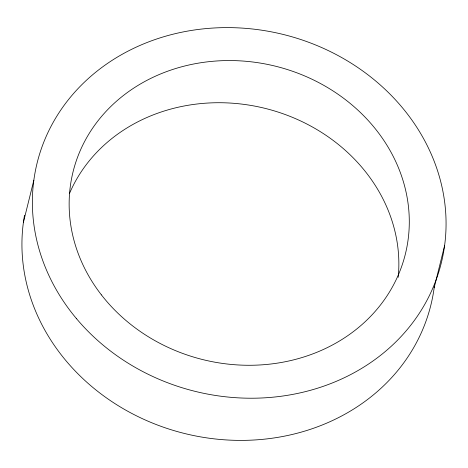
<?xml version="1.0" encoding="UTF-8"?>
<svg xmlns="http://www.w3.org/2000/svg" width="468" height="468" viewBox="0 0 468 468"><rect width="100%" height="100%" fill="white"/><g stroke="black" fill="none" stroke-linecap="round" stroke-linejoin="round"><path stroke-width="0.7" d="M23.4 222.388L33.836 180.227M434.164 287.773L444.6 245.612M69.516 193.43A171.171 151.135 13.9 0 1 266.456 108.716A171.171 151.135 13.9 0 1 398.198 277.308M434.351 286.363A208.178 183.813 13.9 0 1 200.936 436.942A208.178 183.813 13.9 0 1 24.529 215.233M76.594 318.772A208.178 183.813 13.9 0 0 431.233 291.704A208.178 183.813 13.9 0 0 209.822 28.273A208.178 183.813 13.9 0 0 76.594 318.772M101.392 294.863A171.171 151.135 13.9 0 0 394.43 283.187A171.171 151.135 13.9 0 0 221.832 60.705A171.171 151.135 13.9 0 0 101.392 294.863"/></g></svg>
